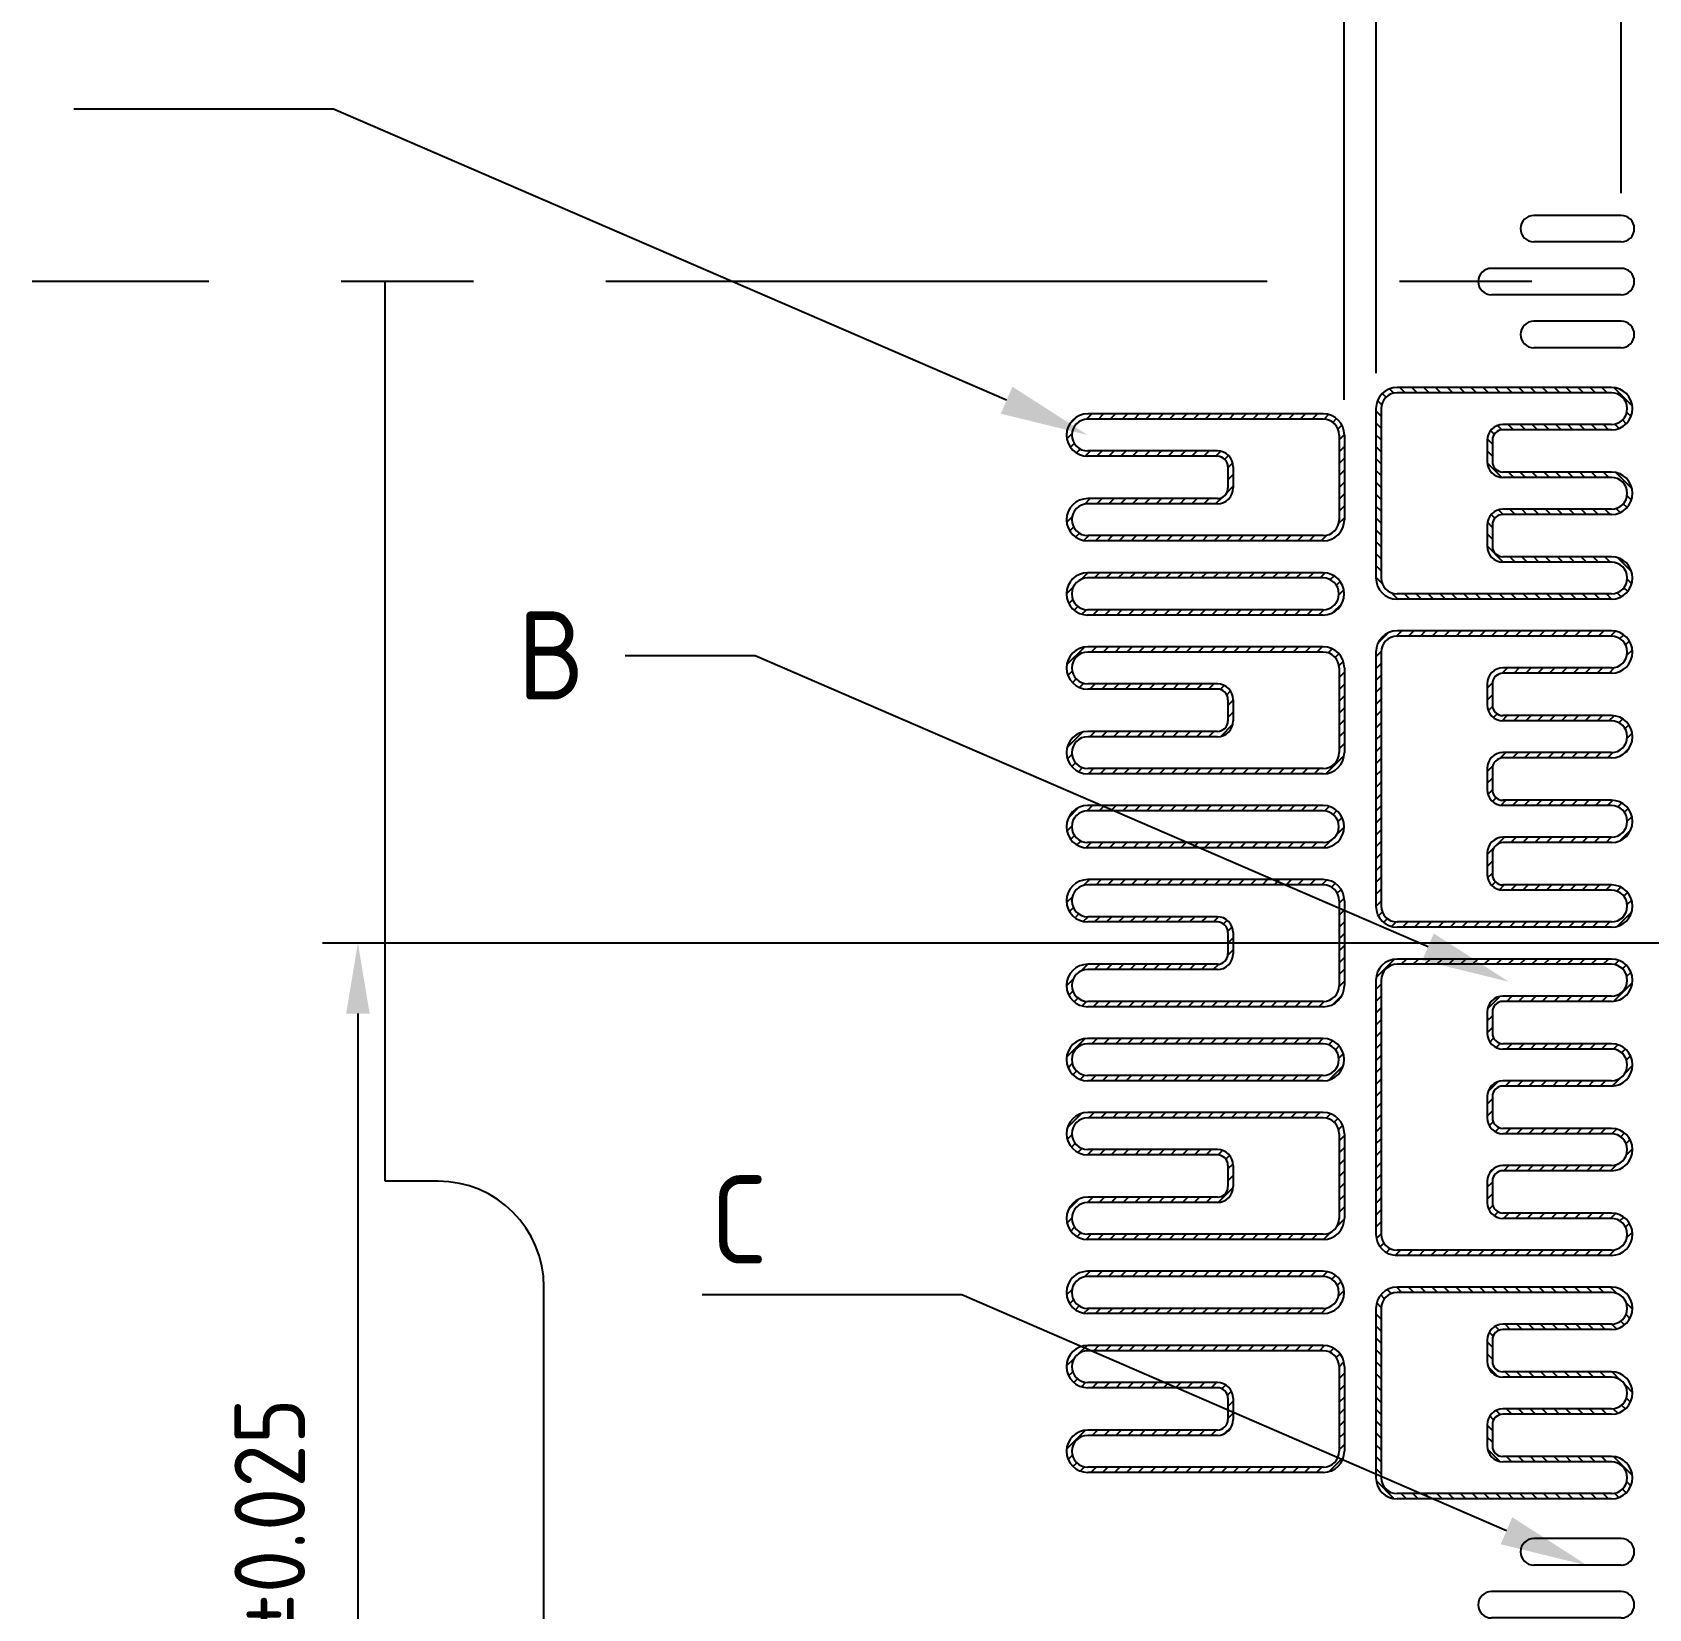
# Model space of a CAD drawing. Extents: x 398 to 764, y 536 to 780.
# Drawn here: x 574.33 to 620.15, y 613.35 to 658.02 of the extents above; entities that cross this region are included whole.
import ezdxf

# ---------------------------------------------------------------- set-up
doc = ezdxf.new("R2010")
doc.units = 0
doc.linetypes.add('AXES', pattern=[2, 1.25, -0.25, 0.25, -0.25])
doc.layers.add('AXIS', color=4, linetype='AXES', lineweight=25)
doc.layers.add('DIMENSIONS', color=3, linetype='Continuous', lineweight=25)
for name, color, linetype in [('bottom etching', 64, 'Continuous'), ('bottom leadframe', 7, 'Continuous'), ('leadframe', 7, 'Continuous'), ('top leadframe', 5, 'Continuous')]:
    doc.layers.add(name, color=color, linetype=linetype)
doc.styles.get("Standard").update_dxf_attribs({"font": 'ISOCP.SHX', "bigfont": 'bigfont.shx'})
doc.dimstyles.new('ST standard$0', dxfattribs={"dimtxt": 2.5, "dimasz": 2, "dimexe": 1, "dimexo": 1, "dimgap": 1, "dimtad": 1, "dimdec": 3, "dimdsep": 46, "dimtxsty": 'STANDARD', "dimcen": 0, "dimclrd": 3, "dimclre": 3, "dimclrt": 1, "dimadec": 0, "dimazin": 2, "dimtol": 1, "dimtp": 0.1, "dimtm": 0.1, "dimtfac": 0.8, "dimtdec": 3, "dimtmove": 0, "dimatfit": 3, "dimfxl": 1, "dimtolj": 2, "dimlwd": -1, "dimlwe": -1, "dimarcsym": 1})

# ---------------------------------------------------------------- blocks, each defined once
blk = doc.blocks.new('*D78')
at = {"layer": 'bottom etching', "color": 3, "linetype": 'ByBlock', "ltscale": 50, "transparency": 16777216}
for p, q in [((619.369, 653.46), (619.369, 664.109)), ((642.087, 636.21), (642.087, 664.109)), ((640.087, 663.109), (621.369, 663.109))]:
    blk.add_line(p, q, dxfattribs=at)
at = {"layer": 'bottom etching', "color": 3, "ltscale": 50, "transparency": 16777216}
for points in [[(621.369, 663.442), (621.369, 662.775), (619.369, 663.109)], [(640.087, 663.442), (640.087, 662.775), (642.087, 663.109)]]:
    blk.add_solid(points, dxfattribs=at)
at = {"layer": 'Defpoints', "color": 0, "ltscale": 50, "transparency": 16777216}
for p in [(619.369, 663.109), (619.369, 652.46), (642.087, 635.21)]:
    blk.add_point(p, dxfattribs=at)
at = {"layer": 'bottom etching', "color": 1, "ltscale": 50, "transparency": 16777216, "insert": (632.474, 665.359), "char_height": 2.5, "attachment_point": 5}
blk.add_mtext('\\A2;7.573{\\H2;±0.025}', dxfattribs=at)
blk = doc.blocks.new('*D79')
at = {"layer": 'bottom etching', "color": 3, "linetype": 'ByBlock', "ltscale": 50, "transparency": 16777216}
for p, q in [((612.424, 648.36), (612.424, 668.919)), ((642.087, 636.21), (642.087, 668.919)), ((614.424, 667.919), (640.087, 667.919))]:
    blk.add_line(p, q, dxfattribs=at)
at = {"layer": 'bottom etching', "color": 3, "ltscale": 50, "transparency": 16777216}
for points in [[(614.424, 668.252), (614.424, 667.585), (612.424, 667.919)], [(640.087, 668.252), (640.087, 667.585), (642.087, 667.919)]]:
    blk.add_solid(points, dxfattribs=at)
at = {"layer": 'Defpoints', "color": 0, "ltscale": 50, "transparency": 16777216}
for p in [(642.087, 667.919), (612.424, 647.36), (642.087, 635.21)]:
    blk.add_point(p, dxfattribs=at)
at = {"layer": 'bottom etching', "color": 1, "ltscale": 50, "transparency": 16777216, "insert": (632.136, 670.169), "char_height": 2.5, "attachment_point": 5}
blk.add_mtext('\\A2;9.888{\\H2;±0.025}', dxfattribs=at)
blk = doc.blocks.new('*D80')
at = {"layer": 'bottom etching', "color": 3, "linetype": 'ByBlock', "ltscale": 50, "transparency": 16777216}
for p, q in [((611.524, 647.61), (611.524, 674.018)), ((642.087, 636.21), (642.087, 674.018)), ((613.524, 673.018), (640.087, 673.018))]:
    blk.add_line(p, q, dxfattribs=at)
at = {"layer": 'bottom etching', "color": 3, "ltscale": 50, "transparency": 16777216}
for points in [[(613.524, 673.352), (613.524, 672.685), (611.524, 673.018)], [(640.087, 673.352), (640.087, 672.685), (642.087, 673.018)]]:
    blk.add_solid(points, dxfattribs=at)
at = {"layer": 'Defpoints', "color": 0, "ltscale": 50, "transparency": 16777216}
for p in [(642.087, 673.018), (611.524, 646.61), (642.087, 635.21)]:
    blk.add_point(p, dxfattribs=at)
at = {"layer": 'bottom etching', "color": 1, "ltscale": 50, "transparency": 16777216, "insert": (628.348, 675.268), "char_height": 2.5, "attachment_point": 5}
blk.add_mtext('\\A2;10.188{\\H2;±0.025}', dxfattribs=at)
blk = doc.blocks.new('*D81')
at = {"layer": 'bottom etching', "color": 3, "linetype": 'ByBlock', "ltscale": 50, "transparency": 16777216}
for p, q in [((638.087, 632.21), (582.562, 632.21)), ((583.562, 630.21), (583.562, 596.71)), ((638.087, 594.71), (582.562, 594.71))]:
    blk.add_line(p, q, dxfattribs=at)
at = {"layer": 'bottom etching', "color": 3, "ltscale": 50, "transparency": 16777216}
for points in [[(583.229, 630.21), (583.895, 630.21), (583.562, 632.21)], [(583.229, 596.71), (583.895, 596.71), (583.562, 594.71)]]:
    blk.add_solid(points, dxfattribs=at)
at = {"layer": 'Defpoints', "color": 0, "ltscale": 50, "transparency": 16777216}
for p in [(639.087, 632.21), (583.562, 594.71), (639.087, 594.71)]:
    blk.add_point(p, dxfattribs=at)
at = {"layer": 'bottom etching', "color": 1, "ltscale": 50, "transparency": 16777216, "insert": (581.312, 613.46), "char_height": 2.5, "attachment_point": 5, "rotation": 90}
blk.add_mtext('\\A2;12.5{\\H2;±0.025}', dxfattribs=at)
blk = doc.blocks.new('bottom fiducial')
at = {"layer": 'leadframe', "ltscale": 50}
for p, q in [((1.32, 0.625), (0.495, 0.625)), ((1.32, 0.375), (0.495, 0.375)), ((1.32, 0.125), (0.095, 0.125)), ((1.32, -0.125), (0.095, -0.125)), ((1.32, -0.375), (0.495, -0.375)), ((1.32, -0.625), (0.495, -0.625))]:
    blk.add_line(p, q, dxfattribs=at)
for centre, start, end in [((0.495, 0.5), 90, 270), ((1.32, 0.5), 270, 90), ((0.095, 0), 90, 270), ((1.32, 0), 270, 90), ((0.495, -0.5), 90, 270), ((1.32, -0.5), 270, 90)]:
    blk.add_arc(centre, 0.125, start, end, dxfattribs=at)
blk = doc.blocks.new('bottom vertical fiducial new')
at = {"layer": 'leadframe', "ltscale": 50}
blk.add_blockref('bottom fiducial', (-1160.573, -6.701), dxfattribs=at)
blk = doc.blocks.new('lead bottom vertical new A')
at = {"layer": 'bottom etching', "ltscale": 50}
h = blk.add_hatch(dxfattribs=at)
h.set_pattern_fill('ANSI31', color=256, scale=0.025)
h.set_pattern_definition([(45, (1193.233325, 13.21076), (-0.056126601, 0.056126601), [])])
h.paths.add_polyline_path([(0, -1.2, 0.414214), (0.2, -1.4), (2.225, -1.4, 1), (2.225, -1), (1.2, -1, -0.414214), (1.1, -0.9), (1.1, -0.7, -0.414214), (1.2, -0.6), (2.225, -0.6, 1), (2.225, -0.2), (1.2, -0.2, -0.414214), (1.1, -0.1), (1.1, 0.1, -0.414214), (1.2, 0.2), (2.225, 0.2, 1), (2.225, 0.6), (1.2, 0.6, -0.414214), (1.1, 0.7), (1.1, 0.9, -0.414214), (1.2, 1), (2.225, 1, 1), (2.225, 1.4), (0.2, 1.4, 0.414214), (0, 1.2)])
h.paths.add_polyline_path([(0.05, 1.2, -0.414214), (0.2, 1.35), (2.225, 1.35, -1), (2.225, 1.05), (1.2, 1.05, 0.414214), (1.05, 0.9), (1.05, 0.7, 0.414214), (1.2, 0.55), (2.225, 0.55, -1), (2.225, 0.25), (1.2, 0.25, 0.414214), (1.05, 0.1), (1.05, -0.1, 0.414214), (1.2, -0.25), (2.225, -0.25, -1), (2.225, -0.55), (1.2, -0.55, 0.414214), (1.05, -0.7), (1.05, -0.9, 0.414214), (1.2, -1.05), (2.225, -1.05, -1), (2.225, -1.35), (0.2, -1.35, -0.414214), (0.05, -1.2)], flags=16)
at = {"layer": 'bottom leadframe'}
for p, q in [((2.225, 1.4), (0.2, 1.4)), ((0, 1.2), (0, -1.2)), ((2.225, 1), (1.2, 1)), ((1.1, 0.9), (1.1, 0.7)), ((2.225, 0.6), (1.2, 0.6)), ((2.225, 0.2), (1.2, 0.2)), ((1.1, 0.1), (1.1, -0.1)), ((2.225, -0.2), (1.2, -0.2)), ((2.225, -0.6), (1.2, -0.6)), ((1.1, -0.7), (1.1, -0.9)), ((2.225, -1), (1.2, -1)), ((2.225, -1.4), (0.2, -1.4))]:
    blk.add_line(p, q, dxfattribs=at)
for centre, radius, start, end in [((0.2, 1.2), 0.2, 90, 180), ((2.225, 1.2), 0.2, 270, 90), ((1.2, 0.9), 0.1, 90, 180), ((1.2, 0.7), 0.1, 180, 270), ((2.225, 0.4), 0.2, 270, 90), ((1.2, 0.1), 0.1, 90, 180), ((1.2, -0.1), 0.1, 180, 270), ((2.225, -0.4), 0.2, 270, 90), ((1.2, -0.7), 0.1, 90, 180), ((1.2, -0.9), 0.1, 180, 270), ((2.225, -1.2), 0.2, 270, 90), ((0.2, -1.2), 0.2, 180, 270)]:
    blk.add_arc(centre, radius, start, end, dxfattribs=at)
at = {"layer": 'top leadframe'}
for p, q in [((2.225, 1.35), (0.2, 1.35)), ((0.05, 1.2), (0.05, -1.2)), ((2.225, 1.05), (1.2, 1.05)), ((1.05, 0.9), (1.05, 0.7)), ((2.225, 0.55), (1.2, 0.55)), ((2.225, 0.25), (1.2, 0.25)), ((1.05, 0.1), (1.05, -0.1)), ((2.225, -0.25), (1.2, -0.25)), ((2.225, -0.55), (1.2, -0.55)), ((1.05, -0.7), (1.05, -0.9)), ((2.225, -1.05), (1.2, -1.05)), ((2.225, -1.35), (0.2, -1.35))]:
    blk.add_line(p, q, dxfattribs=at)
for centre, start, end in [((0.2, 1.2), 90, 180), ((2.225, 1.2), 270, 90), ((1.2, 0.9), 90, 180), ((1.2, 0.7), 180, 270), ((2.225, 0.4), 270, 90), ((1.2, 0.1), 90, 180), ((1.2, -0.1), 180, 270), ((2.225, -0.4), 270, 90), ((1.2, -0.7), 90, 180), ((1.2, -0.9), 180, 270), ((2.225, -1.2), 270, 90), ((0.2, -1.2), 180, 270)]:
    blk.add_arc(centre, 0.15, start, end, dxfattribs=at)
blk = doc.blocks.new('lead bottom vertical new B')
at = {"layer": 'bottom etching', "ltscale": 50}
h = blk.add_hatch(dxfattribs=at)
h.set_pattern_fill('ANSI31', color=256, scale=0.025)
h.set_pattern_definition([(45, (1196.40984, 12.275255), (-0.056126601, 0.056126601), [])])
h.paths.add_polyline_path([(0.452, -0.136, 1), (0.452, -0.536), (1.677, -0.536, -0.414214), (1.777, -0.636), (1.777, -0.836, -0.414214), (1.677, -0.936), (0.452, -0.936, 1), (0.452, -1.336), (2.677, -1.336, 0.414214), (2.877, -1.136), (2.877, -0.336, 0.414214), (2.677, -0.136)])
h.paths.add_polyline_path([(2.677, -0.186, -0.414214), (2.827, -0.336), (2.827, -1.136, -0.414214), (2.677, -1.286), (0.452, -1.286, -1), (0.452, -0.986), (1.677, -0.986, 0.414214), (1.827, -0.836), (1.827, -0.636, 0.414214), (1.677, -0.486), (0.452, -0.486, -1), (0.452, -0.186)], flags=16)
at = {"layer": 'bottom leadframe'}
for p, q in [((2.677, -0.136), (0.452, -0.136)), ((2.877, -0.336), (2.877, -1.136)), ((1.677, -0.536), (0.452, -0.536)), ((1.777, -0.636), (1.777, -0.836)), ((1.677, -0.936), (0.452, -0.936)), ((2.677, -1.336), (0.452, -1.336))]:
    blk.add_line(p, q, dxfattribs=at)
for centre, radius, start, end in [((0.452, -0.336), 0.2, 90, 270), ((2.677, -0.336), 0.2, 0, 90), ((1.677, -0.636), 0.1, 0, 90), ((1.677, -0.836), 0.1, 270, 0), ((0.452, -1.136), 0.2, 90, 270), ((2.677, -1.136), 0.2, 270, 0)]:
    blk.add_arc(centre, radius, start, end, dxfattribs=at)
at = {"layer": 'top leadframe'}
for p, q in [((2.677, -0.186), (0.452, -0.186)), ((2.827, -0.336), (2.827, -1.136)), ((1.677, -0.486), (0.452, -0.486)), ((1.827, -0.636), (1.827, -0.836)), ((1.677, -0.986), (0.452, -0.986)), ((2.677, -1.286), (0.452, -1.286)), ((2.677, -1.286), (0.452, -1.286))]:
    blk.add_line(p, q, dxfattribs=at)
for centre, start, end in [((0.452, -0.336), 90, 270), ((2.677, -0.336), 0, 90), ((1.677, -0.636), 0, 90), ((1.677, -0.836), 270, 0), ((0.452, -1.136), 90, 270), ((2.677, -1.136), 270, 0)]:
    blk.add_arc(centre, 0.15, start, end, dxfattribs=at)
blk = doc.blocks.new('lead bottom vertical new C')
at = {"layer": 'bottom etching', "ltscale": 50}
h = blk.add_hatch(dxfattribs=at)
h.set_pattern_fill('ANSI31', color=256, scale=0.025)
h.set_pattern_definition([(45, (1193.533325, 14.11076), (-0.056126601, 0.056126601), [])])
h.paths.add_polyline_path([(-2.425, -0.2), (-0.2, -0.2, 1), (-0.2, 0.2), (-2.425, 0.2, 1)])
h.paths.add_polyline_path([(-2.425, 0.15), (-0.2, 0.15, -1), (-0.2, -0.15), (-2.425, -0.15, -1)], flags=16)
at = {"layer": 'bottom leadframe'}
for p, q in [((-0.2, 0.2), (-2.425, 0.2)), ((-0.2, -0.2), (-2.425, -0.2))]:
    blk.add_line(p, q, dxfattribs=at)
for centre, start, end in [((-2.425, 0), 90, 270), ((-0.2, 0), 270, 90)]:
    blk.add_arc(centre, 0.2, start, end, dxfattribs=at)
at = {"layer": 'top leadframe'}
for p, q in [((-0.2, 0.15), (-2.425, 0.15)), ((-0.2, -0.15), (-2.425, -0.15))]:
    blk.add_line(p, q, dxfattribs=at)
for centre, start, end in [((-2.425, 0), 90, 270), ((-0.2, 0), 270, 90)]:
    blk.add_arc(centre, 0.15, start, end, dxfattribs=at)
blk = doc.blocks.new('external grip bottom')
at = {"layer": 'bottom etching', "ltscale": 50}
h = blk.add_hatch(dxfattribs=at)
h.set_pattern_fill('ANSI31', color=256, scale=0.025, angle=90)
h.set_pattern_definition([(135, (43.47016, -14.76776), (-0.0561266, -0.0561266), [])])
h.paths.add_polyline_path([(2.225, 1), (0.2, 1, 0.414214), (0, 0.8), (0, -0.8, 0.414214), (0.2, -1), (2.225, -1, 1), (2.225, -0.6), (1.2, -0.6, -0.414214), (1.1, -0.5), (1.1, -0.3, -0.414214), (1.2, -0.2), (2.225, -0.2, 1), (2.225, 0.2), (1.2, 0.2, -0.414214), (1.1, 0.3), (1.1, 0.5, -0.414214), (1.2, 0.6), (2.225, 0.6, 1)])
h.paths.add_polyline_path([(0.2, 0.95), (2.225, 0.95, -1), (2.225, 0.65), (1.2, 0.65, 0.414214), (1.05, 0.5), (1.05, 0.3, 0.414214), (1.2, 0.15), (2.225, 0.15, -1), (2.225, -0.15), (1.2, -0.15, 0.414214), (1.05, -0.3), (1.05, -0.5, 0.414214), (1.2, -0.65), (2.225, -0.65, -1), (2.225, -0.95), (0.2, -0.95, -0.414214), (0.05, -0.8), (0.05, 0.8, -0.414214)], flags=16)
at = {"layer": 'bottom leadframe'}
for p, q in [((2.225, 1), (0.2, 1)), ((0, 0.8), (0, -0.8)), ((1.1, 0.5), (1.1, 0.3)), ((2.225, 0.6), (1.2, 0.6)), ((2.225, 0.2), (1.2, 0.2)), ((1.1, -0.3), (1.1, -0.5)), ((2.225, -0.2), (1.2, -0.2)), ((2.225, -0.6), (1.2, -0.6)), ((2.225, -1), (0.2, -1))]:
    blk.add_line(p, q, dxfattribs=at)
for centre, radius, start, end in [((0.2, 0.8), 0.2, 90, 180), ((2.225, 0.8), 0.2, 270, 90), ((1.2, 0.5), 0.1, 90, 180), ((1.2, 0.3), 0.1, 180, 270), ((2.225, 0), 0.2, 270, 90), ((1.2, -0.3), 0.1, 90, 180), ((1.2, -0.5), 0.1, 180, 270), ((2.225, -0.8), 0.2, 270, 90), ((0.2, -0.8), 0.2, 180, 270)]:
    blk.add_arc(centre, radius, start, end, dxfattribs=at)
at = {"layer": 'top leadframe'}
for p, q in [((2.225, 0.95), (0.2, 0.95)), ((0.05, 0.8), (0.05, -0.8)), ((2.225, 0.65), (1.2, 0.65)), ((1.05, 0.5), (1.05, 0.3)), ((2.225, 0.15), (1.2, 0.15)), ((2.225, -0.15), (1.2, -0.15)), ((1.05, -0.3), (1.05, -0.5)), ((2.225, -0.65), (1.2, -0.65)), ((2.225, -0.95), (0.2, -0.95))]:
    blk.add_line(p, q, dxfattribs=at)
for centre, start, end in [((0.2, 0.8), 90, 180), ((2.225, 0.8), 270, 90), ((1.2, 0.5), 90, 180), ((1.2, 0.3), 180, 270), ((2.225, 0), 270, 90), ((1.2, -0.3), 90, 180), ((1.2, -0.5), 180, 270), ((2.225, -0.8), 270, 90), ((0.2, -0.8), 180, 270)]:
    blk.add_arc(centre, 0.15, start, end, dxfattribs=at)
blk = doc.blocks.new('lead bottom vertical new D')
at = {"layer": 'bottom leadframe'}
for name, p in [('lead bottom vertical new B', (-13.389, 5.121)), ('lead bottom vertical new C', (-10.513, 3.285)), ('lead bottom vertical new A', (-10.213, 1.535)), ('lead bottom vertical new B', (-13.389, 2.921)), ('lead bottom vertical new C', (-10.513, 1.085)), ('lead bottom vertical new B', (-13.389, 0.721)), ('lead bottom vertical new A', (-10.213, -1.565)), ('lead bottom vertical new C', (-10.513, -1.115)), ('lead bottom vertical new B', (-13.389, -1.479)), ('lead bottom vertical new C', (-10.513, -3.315)), ('lead bottom vertical new B', (-13.389, -3.679))]:
    blk.add_blockref(name, p, dxfattribs=at)
at = {"layer": 'leadframe'}
for p in [(-10.213, 4.235), (-10.213, -4.265)]:
    blk.add_blockref('external grip bottom', p, dxfattribs=at)
blk = doc.blocks.new('bottom leadframe corner')
at = {"layer": 'AXIS', "ltscale": 5}
blk.add_line((35.534, 33.413), (-6.135, 33.413), dxfattribs=at)
at = {"layer": 'leadframe'}
for p, q in [((-2.8, 24.913), (-2.8, 33.413)), ((-2.3, 24.913), (-2.8, 24.913)), ((-1.3, 8.912), (-1.3, 23.913))]:
    blk.add_line(p, q, dxfattribs=at)
blk.add_arc((-2.3, 23.913), 1, 0, 90, dxfattribs=at)
at = {"layer": 'bottom leadframe', "ltscale": 50}
for p in [(1168.131, 40.113), (1168.131, 27.613)]:
    blk.add_blockref('bottom vertical fiducial new', p, dxfattribs=at)
at = {"layer": 'bottom leadframe'}
blk.add_blockref('lead bottom vertical new D', (16.775, 27.177), dxfattribs=at)

msp = doc.modelspace()

# ---------------------------------------------------------------- linework, layer by layer
at = {"layer": 'DIMENSIONS', "color": 3, "linetype": 'ByBlock', "lineweight": -2, "ltscale": 50}
for p, q in [((582.874, 655.8455), (575.5078, 655.8455)), ((594.8199, 640.3492), (591.1369, 640.3492)), ((600.683, 622.2421), (593.3169, 622.2421))]:
    msp.add_line(p, q, dxfattribs=at)
for points in [[(601.9524, 647.5962), (582.874, 655.8455)], [(613.8983, 632.0999), (594.8199, 640.3492)], [(616.1226, 615.5556), (600.683, 622.2421)]]:
    msp.add_lwpolyline(points, dxfattribs=at)
at = {"layer": 'DIMENSIONS', "color": 3, "ltscale": 50}
for points in [[(602.1168, 647.9791), (604.2495, 646.6096), (601.788, 647.2134)], [(614.0628, 632.4828), (616.1954, 631.1133), (613.7339, 631.7171)], [(616.287, 615.9384), (618.4197, 614.5682), (615.9582, 615.1727)]]:
    msp.add_solid(points, dxfattribs=at)

# ---------------------------------------------------------------- block references
at = {"layer": 'leadframe', "ltscale": 50, "xscale": 3, "yscale": 3, "zscale": 3}
msp.add_blockref('bottom leadframe corner', (592.737, 550.7221), dxfattribs=at)

# ---------------------------------------------------------------- texts
at = {"layer": 'DIMENSIONS', "color": 1, "ltscale": 50}
for s, p in [('B', (588.0917, 639.1153)), ('C', (593.5623, 623.126))]:
    msp.add_text(s, height=2.5, dxfattribs=at).set_placement(p)

# ---------------------------------------------------------------- dimensions: what is measured, and where the dimension line sits
at = {"layer": 'bottom etching', "ltscale": 50}
for base, p1, p2, picture, middle in [((642.08703, 673.01833), (611.5245, 646.60965), (642.08703, 635.20965), '*D80', (628.34759, 673.01833)), ((642.08703, 667.91875), (612.4245, 647.35965), (642.08703, 635.20965), '*D79', (632.13649, 667.91875)), ((619.3689, 663.1086), (642.087, 635.2096), (619.3689, 652.4596), '*D78', (632.474, 663.1086))]:
    dim = msp.add_linear_dim(base=base, p1=p1, p2=p2, dimstyle='ST standard$0', override={"dimlfac": 0.333333, "dimtp": 0.025, "dimtm": 0.025}, dxfattribs=at)
    dim.commit()
    dim.dimension.update_dxf_attribs({"geometry": picture, "text_midpoint": middle, "dimtype": 128})
dim = msp.add_linear_dim(base=(583.5619, 594.7096), p1=(639.087, 632.2096), p2=(639.087, 594.7096), angle=90, dimstyle='ST standard$0', override={"dimlfac": 0.333333, "dimtp": 0.025, "dimtm": 0.025}, dxfattribs=at)
dim.commit()
dim.dimension.update_dxf_attribs({"geometry": '*D81', "text_midpoint": (581.3117, 613.4596)})

doc.saveas('drawing.dxf')
